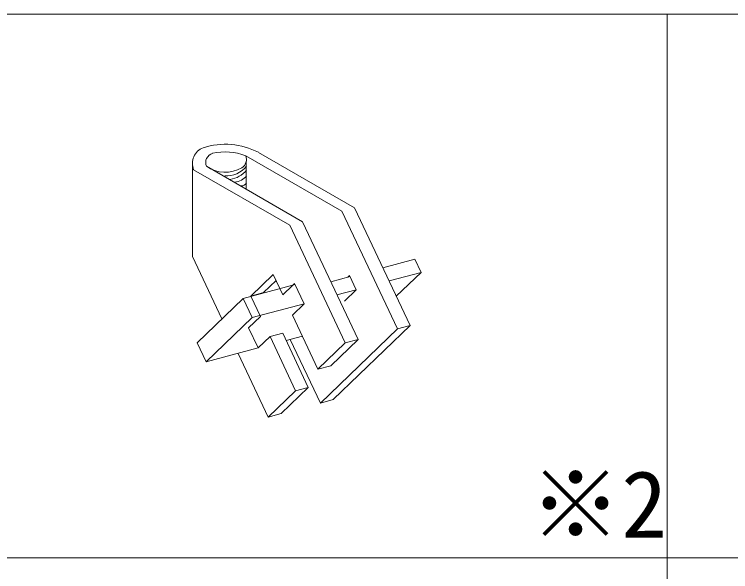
# Model space of a CAD drawing. Units: millimetres on the paper, enlarged 40 times, with parts at other scales. Extents: x -7800 to 7800, y -5578 to 5491.
# Drawn here: x -3829 to -3203, y 2493 to 2980 of the extents above; entities that cross this region are included whole.
import ezdxf
from ezdxf.enums import TextEntityAlignment as Align

# ---------------------------------------------------------------- set-up
doc = ezdxf.new("R2010")
doc.units = ezdxf.units.MM
doc.header["$LTSCALE"] = 40
doc.linetypes.add('DASHED1', pattern=[1.8, 1.2, -0.6])
doc.layers.add('1-6_文字', color=7, linetype='Continuous')
for name, color, linetype, lineweight in [('1-7_金具', 7, 'Continuous', 18), ('F-2_太線１', 3, 'Continuous', 18), ('F-4_細線', 4, 'Continuous', 9)]:
    doc.layers.add(name, color=color, linetype=linetype, lineweight=lineweight)
doc.styles.add('ＭＳ ゴシック', font='')
doc.styles.get('ＭＳ ゴシック').set_extended_font_data('MS Gothic')

msp = doc.modelspace()

# ---------------------------------------------------------------- linework, layer by layer
at = {"layer": '1-7_金具', "color": 3}
for p, q in [((-3626.33, 2856.71), (-3542.41, 2808.26)), ((-3615.2, 2859.69), (-3531.28, 2811.24)), ((-3672.92, 2850.01), (-3672.92, 2768.79)), ((-3625.85, 2852.05), (-3625.85, 2827.37)), ((-3671.84, 2844.52), (-3587.93, 2796.07)), ((-3660.72, 2847.5), (-3576.8, 2799.05)), ((-3531.28, 2811.24), (-3482.7, 2708.39)), ((-3542.41, 2808.26), (-3493.83, 2705.41)), ((-3576.8, 2799.05), (-3528.21, 2696.2)), ((-3587.93, 2796.07), (-3539.34, 2693.22)), ((-3672.92, 2768.79), (-3647.13, 2714.19)), ((-3506.55, 2758.89), (-3478.54, 2766.39)), ((-3478.54, 2766.39), (-3473.07, 2754.82)), ((-3621.85, 2734.14), (-3602.27, 2752.98)), ((-3610.72, 2737.12), (-3599.76, 2747.67)), ((-3602.27, 2752.98), (-3596.46, 2740.68)), ((-3552.07, 2746.69), (-3535.18, 2751.22)), ((-3535.61, 2752.14), (-3537.11, 2750.7)), ((-3535.61, 2752.14), (-3529.71, 2739.64)), ((-3628.52, 2732.09), (-3583.16, 2744.25)), ((-3583.6, 2745.17), (-3585.09, 2743.73)), ((-3583.6, 2745.17), (-3575.22, 2727.45)), ((-3621.85, 2734.14), (-3610.72, 2737.12)), ((-3610.72, 2737.12), (-3610.62, 2736.89)), ((-3546.6, 2735.12), (-3529.71, 2739.64)), ((-3529.71, 2739.64), (-3540.01, 2729.73)), ((-3628.52, 2732.09), (-3668.71, 2693.42)), ((-3628.52, 2732.09), (-3620.58, 2715.29)), ((-3621.85, 2734.14), (-3621.74, 2733.91)), ((-3620.58, 2715.29), (-3575.22, 2727.45)), ((-3575.22, 2727.45), (-3585.53, 2717.53)), ((-3585.53, 2717.53), (-3563.2, 2670.26)), ((-3660.77, 2676.62), (-3620.58, 2715.29)), ((-3493.83, 2705.41), (-3561.12, 2640.66)), ((-3549.99, 2643.64), (-3482.7, 2708.39)), ((-3493.83, 2705.41), (-3482.7, 2708.39)), ((-3605.11, 2698.69), (-3615.41, 2688.78)), ((-3605.11, 2698.69), (-3593.98, 2701.67)), ((-3605.11, 2698.69), (-3582.78, 2651.42)), ((-3593.98, 2701.67), (-3571.65, 2654.4)), ((-3590.98, 2695.32), (-3576.83, 2699.12)), ((-3668.71, 2693.42), (-3660.77, 2676.62)), ((-3587.39, 2696.28), (-3561.12, 2640.66)), ((-3539.34, 2693.22), (-3563.2, 2670.26)), ((-3528.21, 2696.2), (-3552.07, 2673.24)), ((-3539.34, 2693.22), (-3528.21, 2696.2)), ((-3660.77, 2676.62), (-3615.41, 2688.78)), ((-3632.91, 2684.09), (-3606.63, 2628.47)), ((-3563.2, 2670.26), (-3552.07, 2673.24)), ((-3571.65, 2654.4), (-3595.5, 2631.45)), ((-3582.78, 2651.42), (-3571.65, 2654.4)), ((-3582.78, 2651.42), (-3606.63, 2628.47)), ((-3561.12, 2640.66), (-3549.99, 2643.64)), ((-3606.63, 2628.47), (-3595.5, 2631.45))]:
    msp.add_line(p, q, dxfattribs=at)
at = {"layer": '1-7_金具', "color": 3, "linetype": 'DASHED1'}
for p, q in [((-3585.09, 2743.73), (-3593.9, 2735.26)), ((-3596.46, 2740.68), (-3593.9, 2735.26)), ((-3621.74, 2733.91), (-3613.48, 2716.41)), ((-3613.48, 2716.41), (-3623.78, 2706.5)), ((-3623.78, 2706.5), (-3615.41, 2688.78))]:
    msp.add_line(p, q, dxfattribs=at)
at = {"layer": '1-7_金具', "color": 3}
msp.add_lwpolyline([(-3501.08, 2747.31), (-3473.07, 2754.82), (-3494.77, 2733.94)], dxfattribs=at)
for centre, radius, start, end in [((-3644.1, 2803.94), 62.8, 62.60381, 108.02376), ((-3658.31, 2850.01), 14.61, 110.93832, 202.09152), ((-3652.8, 2850.67), 8.53, 106.42973, 201.87248), ((-3644.37, 2809.34), 50.69, 69.15504, 102.35872), ((-3634.24, 2853.53), 8.53, 301.44835, 21.87248), ((-3644.27, 2871.04), 28.72, 235.07086, 300.29309), ((-3643.13, 2861.67), 22.51, 266.10938, 321.19324), ((-3643.19, 2858.86), 22.99, 277.82156, 320.24107), ((-3637.53, 2848.78), 15.31, 276.66081, 321.64674), ((-3630.43, 2836.35), 5.99, 270.41237, 323.3801)]:
    msp.add_arc(centre, radius, start, end, dxfattribs=at)
at = {"layer": 'F-2_太線１'}
for p, q in [((-7638.18, 2980.25), (-78.18, 2980.25)), ((-7638.18, 2505.35), (-1968.18, 2505.35))]:
    msp.add_line(p, q, dxfattribs=at)
at = {"layer": 'F-4_細線'}
msp.add_line((-3258.18, 2980.25), (-3258.18, 1900.25), dxfattribs=at)

# ---------------------------------------------------------------- texts
at = {"layer": '1-6_文字', "style": 'ＭＳ ゴシック'}
msp.add_text('※2', height=58.65, dxfattribs=at).set_placement((-3378.18, 2505.35), align=Align.BOTTOM_LEFT)

doc.saveas('drawing.dxf')
